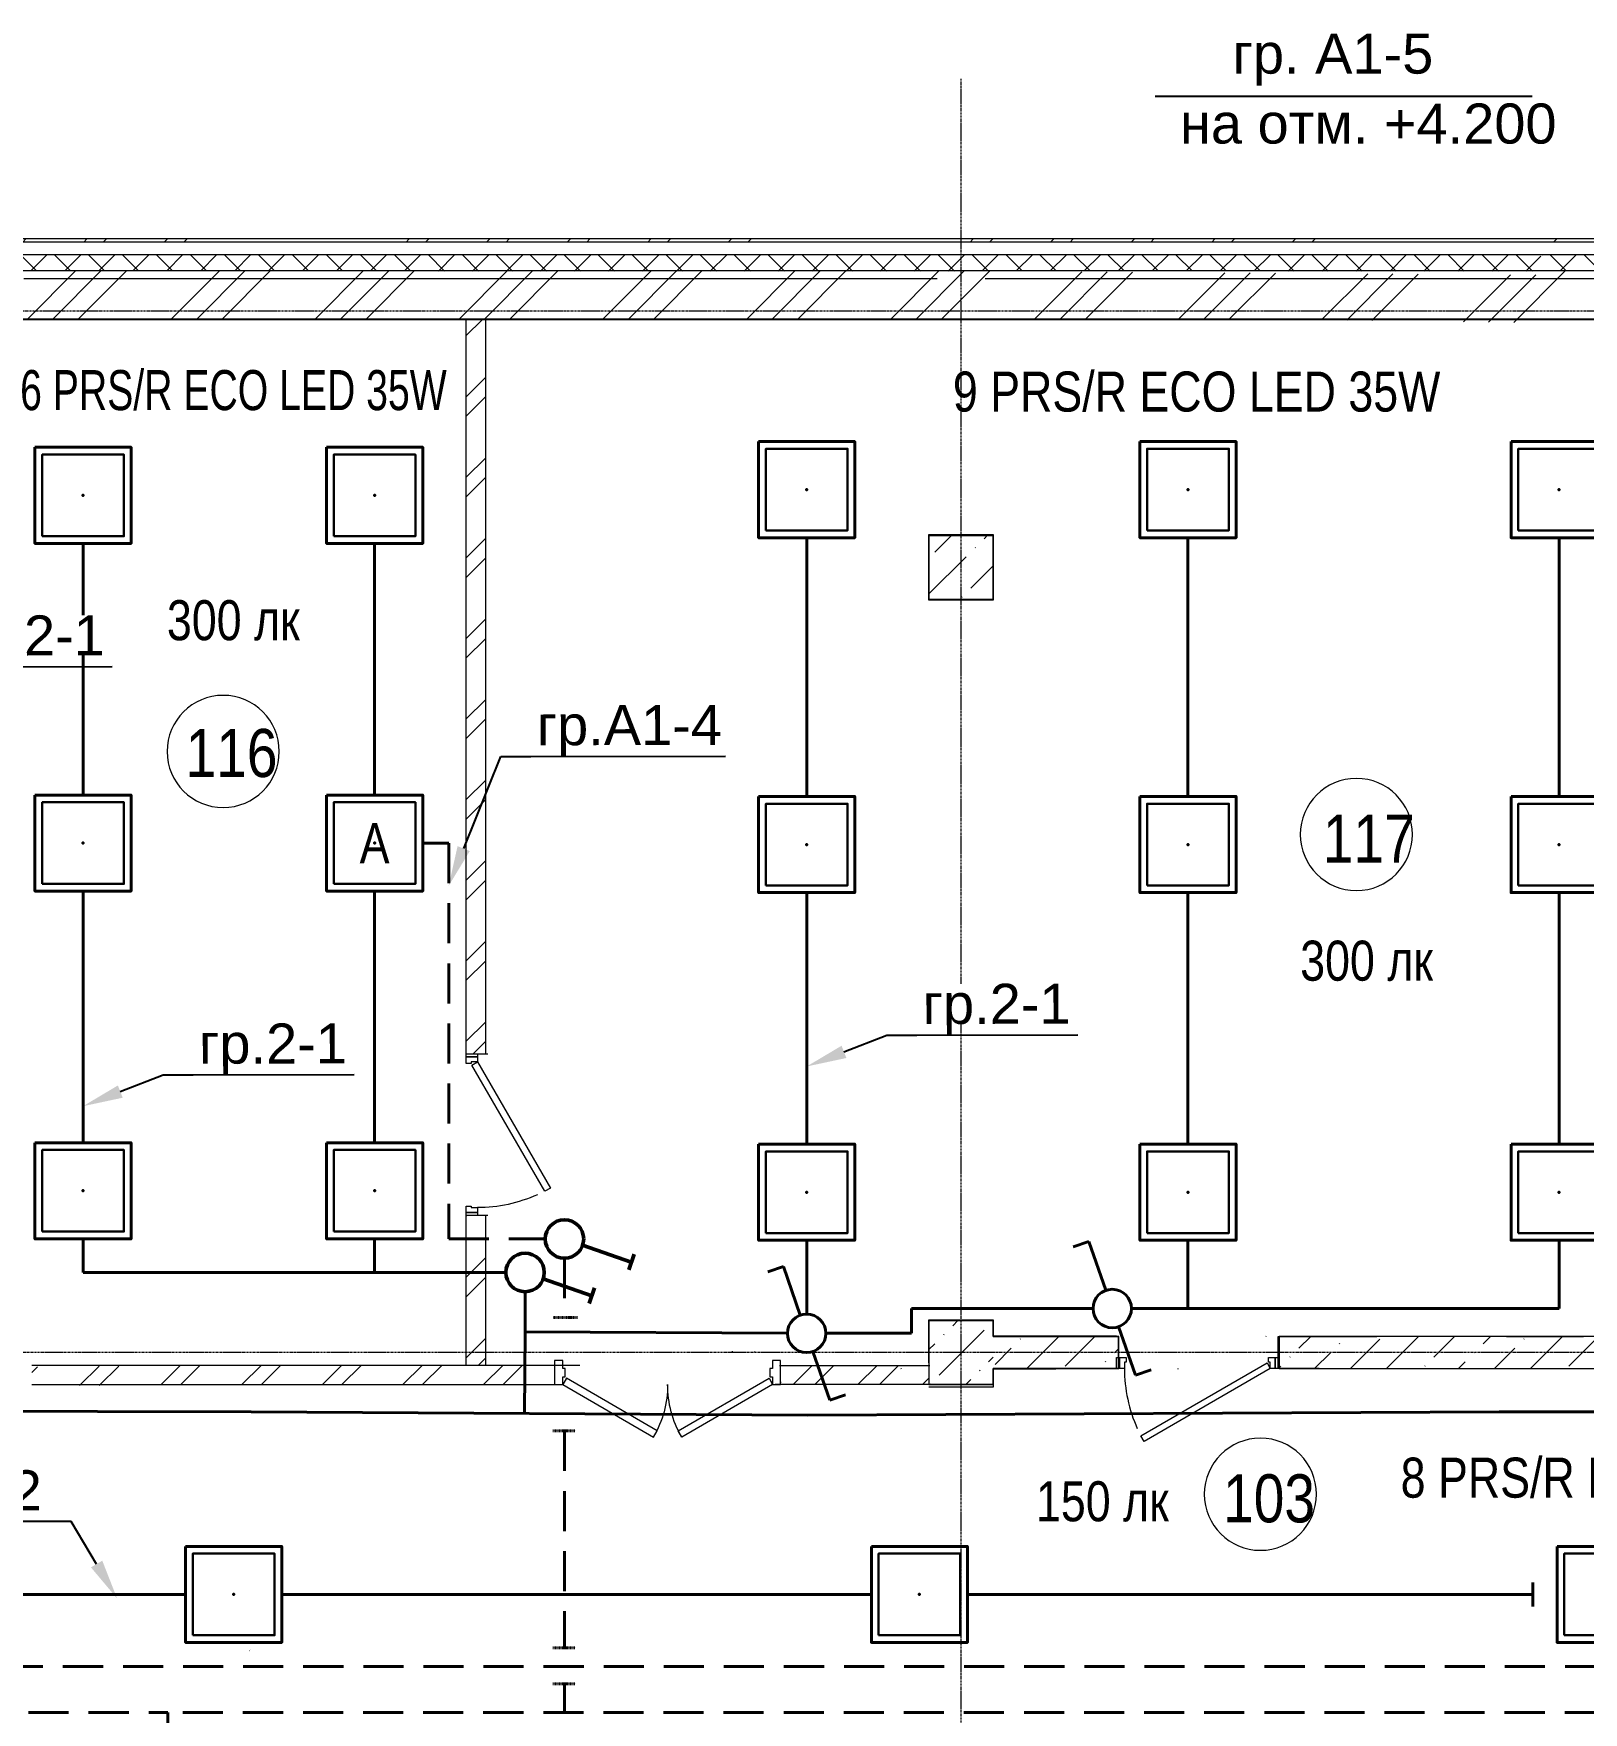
# Model space of a CAD drawing. Header units: metres. Extents: x 14298 to 227756, y -64870 to 286334.
# Drawn here: x 36274 to 45948, y -49532 to -39054 of the extents above; entities that cross this region are included whole.
import ezdxf
from ezdxf import colors
from ezdxf.entities.mleader import LeaderData, LeaderLine
from ezdxf.math import Vec2, Vec3

# ---------------------------------------------------------------- set-up
doc = ezdxf.new("R2010")
doc.units = ezdxf.units.M
for name, pattern in [('ADSK_Линия сетки', [21, 12, -3, 3, -3]), ('DASHED', [0.75, 0.5, -0.25]), ('HIDDEN2', [0.1875, 0.125, -0.0625])]:
    doc.linetypes.add(name, pattern=pattern)
for name, color, linetype, lineweight in [('A-AREA-IDEN', 7, 'Continuous', 9), ('A-DETL-WIDE', 7, 'Continuous', 35), ('A-DOOR', 7, 'Continuous', 5), ('A-DOOR-FRAM', 7, 'Continuous', 13), ('A-FLOR', 7, 'Continuous', 5), ('A-WALL', 7, 'Continuous', 5), ('A-WALL-PATT', 7, 'Continuous', 18), ('I-WALL', 7, 'Continuous', 5), ('nadpisi', 84, 'Continuous', 13), ('S-COLS', 7, 'Continuous', 5), ('S-GRID', 7, 'Continuous', 9), ('ав осв', 1, 'HIDDEN2', 40), ('раб осв', 7, 'Continuous', 40), ('ЭЛ', 250, 'Continuous', 50), ('ЭЛ.освещ.', 150, 'Continuous', 50), ('ЭЛ.сети', 5, 'Continuous', 100)]:
    doc.layers.add(name, color=color, linetype=linetype, lineweight=lineweight)
doc.styles.add('Arial', font='arial.ttf', dxfattribs={"width": 0.8, "height": 2.5})
doc.styles.add('GOST Common_I_1', font='ARIALN.TTF', dxfattribs={"height": 300})
doc.styles.add('ISOPEUR', font='isocpeui.ttf')
pattern_1 = [(45, (0, 0), (84.19025, 308.69666), [396.875, -79.375, 3.353, -76.022])]
pattern_2 = [(0, (0, 0), (812.8, 203.2), [33.528, -576.072, 33.528, -576.072, -3251.2]), (0, (0, 0), (812.8, 203.2), [-1219.2, 33.528, -1185.672, 33.528, -576.072, -1422.4]), (0, (0, 0), (812.8, 203.2), [-3048, 33.528, -372.872, 33.528, -982.472]), (120, (304.8, 101.6), (-582.37636, 602.30545), [33.528, -576.072, 33.528, -576.072, -3251.2]), (120, (304.8, 101.6), (-582.37636, 602.30545), [-1219.2, 33.528, -1185.672, 33.528, -576.072, -1422.4]), (120, (304.8, 101.6), (-582.37636, 602.30545), [-3048, 33.528, -372.872, 33.528, -982.472]), (240, (406.4, 508), (-230.42364, -805.50545), [33.528, -576.072, 33.528, -576.072, -3251.2]), (240, (406.4, 508), (-230.42364, -805.50545), [-1219.2, 33.528, -1185.672, 33.528, -576.072, -1422.4]), (240, (406.4, 508), (-230.42364, -805.50545), [-3048, 33.528, -372.872, 33.528, -982.472])]

# ---------------------------------------------------------------- blocks, each defined once
blk = doc.blocks.new('КДП АПК - КР_rvt-1-1 этаж')
at = {"layer": 'A-WALL-PATT', "lineweight": 13}
h = blk.add_hatch(dxfattribs=at)
h.set_pattern_fill('FP_125', color=256, style=0, pattern_type=2)
h.set_pattern_definition([(45, (-1515.15, 0), (84.19025, 308.69666), [396.875, -79.375, 3.353, -76.022])])
h.paths.add_polyline_path([(41942, -46746), (43048, -46746), (43048, -46546), (42275, -46546), (42275, -46746), (40884, -46746)])
h.paths.add_polyline_path([(44684, -46746), (44684, -46546), (44048, -46546), (44048, -46746)])
h.paths.add_polyline_path([(44684, -46546), (44684, -46746), (47865, -46746), (47865, -46546)])
at = {"layer": 'S-COLS', "lineweight": 13}
h = blk.add_hatch(dxfattribs=at)
h.set_pattern_fill('FP_125', color=256, style=0, pattern_type=2)
h.set_pattern_definition(pattern_1)
h.paths.add_polyline_path([(41863, -41946), (42263, -41946), (42263, -41546), (41863, -41546), (41863, -41861)], flags=0)
h = blk.add_hatch(dxfattribs=at)
h.set_pattern_fill('FP_125', color=256, style=0, pattern_type=2)
h.set_pattern_definition(pattern_1)
h.paths.add_polyline_path([(41863, -46846), (42263, -46846), (42263, -46446), (41863, -46446), (41863, -46832)], flags=0)
at = {"layer": 'A-FLOR', "lineweight": 13}
for p, q in [((41913, -39946), (36213, -39946)), ((47913, -39946), (42213, -39946))]:
    blk.add_line(p, q, dxfattribs=at)
at = {"layer": 'I-WALL', "lineweight": 13}
for p, q in [((43048, -46546), (42263, -46546)), ((43048, -46746), (43048, -46546)), ((47863, -46546), (44048, -46546)), ((44048, -46546), (44048, -46746)), ((42263, -46746), (43048, -46746)), ((44048, -46746), (47863, -46746))]:
    blk.add_line(p, q, dxfattribs=at)
at = {"layer": 'S-COLS', "lineweight": 13}
for p, q in [((42263, -41546), (41863, -41546)), ((41863, -41546), (41863, -41946)), ((42263, -41946), (42263, -41546)), ((41863, -41946), (42263, -41946)), ((42263, -46446), (41863, -46446)), ((41863, -46446), (41863, -46846)), ((42263, -46546), (42263, -46446)), ((42263, -46846), (42263, -46746)), ((41863, -46846), (42263, -46846))]:
    blk.add_line(p, q, dxfattribs=at)
blk = doc.blocks.new('AC_Дверь_Однопольная_ДеревяннаяВнутренняя_ГОСТ6629-88 - ДГ 21-10-1294995-1 этаж')
at = {"layer": 'A-DOOR', "lineweight": 13}
for p, q in [((-455, 100), (333, 555)), ((333, 555), (353, 520)), ((353, 520), (-435, 65)), ((-435, 65), (-455, 100))]:
    blk.add_line(p, q, dxfattribs=at)
at = {"layer": 'A-DOOR', "lineweight": 18}
for p, q in [((-505, 100), (-485, 100)), ((-505, 30), (-505, 100)), ((-485, 30), (-505, 30)), ((-485, 100), (-485, 30)), ((485, 100), (505, 100)), ((485, 30), (485, 100)), ((505, 30), (485, 30)), ((505, 100), (505, 30))]:
    blk.add_line(p, q, dxfattribs=at)
at = {"layer": 'A-DOOR'}
blk.add_arc((-455, 100), 910, 0, 24.2635, dxfattribs=at)
at = {"layer": 'A-DOOR-FRAM'}
for p, q in [((-485, 100), (-455, 100)), ((-485, 30), (-485, 100)), ((-445, 30), (-485, 30)), ((-455, 100), (-455, 60)), ((-455, 60), (-445, 60)), ((-445, 60), (-445, 30)), ((445, 60), (455, 60)), ((445, 30), (445, 60)), ((485, 30), (445, 30)), ((455, 100), (485, 100)), ((455, 60), (455, 100)), ((485, 100), (485, 30))]:
    blk.add_line(p, q, dxfattribs=at)
blk = doc.blocks.new('ПСС_Марка_помещения - Имя_2_5мм-224473-1 этаж')
at = {"layer": 'A-AREA-IDEN'}
for start, end in [(360, 180), (180, 360)]:
    blk.add_arc((-0.07, 0.04), 3.5, start, end, dxfattribs=at)
blk = doc.blocks.new('AC_Дверь_Однопольная_ДеревяннаяВнутренняя_ГОСТ6629-88 - ДГ 21-10Л-1292866-1 этаж')
at = {"layer": 'A-DOOR', "lineweight": 13}
for p, q in [((-333, 515), (-353, 480)), ((-353, 480), (435, 25)), ((455, 60), (-333, 515)), ((435, 25), (455, 60))]:
    blk.add_line(p, q, dxfattribs=at)
at = {"layer": 'A-DOOR', "lineweight": 18}
for p, q in [((-485, 60), (-505, 60)), ((-505, 60), (-505, -10)), ((-485, -10), (-485, 60)), ((505, 60), (485, 60)), ((485, 60), (485, -10)), ((505, -10), (505, 60)), ((-505, -10), (-485, -10)), ((485, -10), (505, -10))]:
    blk.add_line(p, q, dxfattribs=at)
at = {"layer": 'A-DOOR'}
blk.add_arc((455, 60), 910, 155.7365, 180, dxfattribs=at)
at = {"layer": 'A-DOOR-FRAM'}
for p, q in [((-455, 60), (-485, 60)), ((-485, 60), (-485, -10)), ((-455, 20), (-455, 60)), ((-445, 20), (-455, 20)), ((-445, -10), (-445, 20)), ((455, 20), (445, 20)), ((445, 20), (445, -10)), ((485, 60), (455, 60)), ((455, 60), (455, 20)), ((485, -10), (485, 60)), ((-485, -10), (-445, -10)), ((445, -10), (485, -10))]:
    blk.add_line(p, q, dxfattribs=at)
blk = doc.blocks.new('Дверь-ВНУТРЕННЯЯ - ДГ 21-14-2278928-1 этаж')
at = {"layer": 'A-DOOR', "lineweight": 13}
for p, q in [((-633, -22), (-655, -61)), ((-655, -61), (-88, -389)), ((-65, -350), (-633, -22)), ((65, -350), (632, -22)), ((655, -61), (88, -389)), ((632, -22), (655, -61)), ((-88, -389), (-65, -350)), ((88, -389), (65, -350))]:
    blk.add_line(p, q, dxfattribs=at)
at = {"layer": 'A-DOOR'}
for centre, start, end in [((-655, -61), 330, 360), ((655, -61), 180, 210)]:
    blk.add_arc(centre, 655, start, end, dxfattribs=at)
at = {"layer": 'A-DOOR-FRAM'}
for p, q in [((-705, 89), (-655, 89)), ((-705, -61), (-705, 89)), ((-655, 89), (-655, 39)), ((-655, 39), (-639, 39)), ((-639, 39), (-639, -12)), ((639, 39), (655, 39)), ((639, -12), (639, 39)), ((655, 89), (705, 89)), ((655, 39), (655, 89)), ((705, 89), (705, -61)), ((-655, -61), (-705, -61)), ((-655, -12), (-655, -61)), ((-639, -12), (-655, -12)), ((655, -12), (639, -12)), ((655, -61), (655, -12)), ((705, -61), (655, -61))]:
    blk.add_line(p, q, dxfattribs=at)
blk = doc.blocks.new('ARS.R UNI LED')
at = {"color": 5, "lineweight": 30, "ltscale": 100}
blk.add_lwpolyline([(2913223, 2072749), (2913733, 2072749), (2913733, 2073259), (2913223, 2073259)], close=True, dxfattribs=at)
at = {"color": 0, "lineweight": 40, "ltscale": 100}
blk.add_point((2913478, 2073004), dxfattribs=at)
at = {"layer": 'ЭЛ', "color": 5, "lineweight": 40, "ltscale": 10}
blk.add_lwpolyline([(2913178, 2073304), (2913778, 2073304), (2913778, 2072704), (2913178, 2072704)], close=True, dxfattribs=at)
blk = doc.blocks.new('перекл. 2 клав. скрыт.')
at = {"layer": 'раб осв', "color": 0, "lineweight": 40}
for points in [[(-501557, 8735), (-501459, 8769)], [(-501459, 8769), (-501354, 8465)], [(-501275, 8238), (-501169, 7934)], [(-501169, 7934), (-501071, 7968)]]:
    blk.add_lwpolyline(points, dxfattribs=at)
blk.add_circle((-501314, 8351), 120, dxfattribs=at)
blk = doc.blocks.new('выкл. 1 клав. скрыт')
at = {"layer": 'ЭЛ.освещ.', "color": 0, "ltscale": 100}
for p, q in [((2902123, 2044849), (2902427, 2044743)), ((2902444, 2044793), (2902411, 2044695))]:
    blk.add_line(p, q, dxfattribs=at)
blk.add_circle((2902010, 2044888), 120, dxfattribs=at)

msp = doc.modelspace()

# ---------------------------------------------------------------- hatches: boundary and pattern name
at = {"lineweight": 13}
h = msp.add_hatch(dxfattribs=at)
h.set_pattern_fill('ANSI32', color=256, scale=30)
h.paths.add_polyline_path([(41862.6532, -47485.6443), (41862.6532, -47365.6443), (40936.5656, -47365.6443), (40936.5656, -47485.6443)])
at = {"layer": 'A-WALL-PATT', "lineweight": 15}
h = msp.add_hatch(dxfattribs=at)
h.set_pattern_fill('FP_1', color=256, style=0, pattern_type=2)
h.set_pattern_definition([(45, (0, 0), (-251.4472, 251.4472), []), (45, (0, 381), (-251.4472, 251.4472), [])])
h.paths.add_polyline_path([(52882.6532, -40355.6443), (55232.6532, -40355.6443), (55232.6532, -40335.6443), (52882.6532, -40335.6443)])
h.paths.add_polyline_path([(50146.1549, -40355.6443), (51632.6532, -40355.6443), (51632.6532, -40335.6443), (50146.1549, -40335.6443)])
h.paths.add_polyline_path([(45682.6532, -40355.6443), (48032.6532, -40355.6443), (48032.6532, -40335.6443), (45682.6532, -40335.6443)])
h.paths.add_polyline_path([(44432.6532, -40355.6443), (44432.6532, -40335.6443), (42082.6532, -40335.6443), (42082.6532, -40355.6443), (42398.967, -40355.6443)])
h.paths.add_polyline_path([(56645.3477, -40355.6443), (56645.3477, -40335.6443), (56482.6532, -40335.6443), (56482.6532, -40355.6443)])
h.paths.add_polyline_path([(40832.6532, -40355.6443), (40832.6532, -40335.6443), (38482.6532, -40335.6443), (38482.6532, -40355.6443)])
h.paths.add_polyline_path([(33632.6532, -40355.6443), (33632.6532, -40335.6443), (32462.2104, -40335.6443), (32462.2104, -40355.6443), (32879.1571, -40355.6443)])
h.paths.add_polyline_path([(34882.6532, -40355.6443), (37232.6532, -40355.6443), (37232.6532, -40335.6443), (34882.6532, -40335.6443)])
at = {"layer": 'A-WALL-PATT', "lineweight": 15, "true_color": 0x787878}
h = msp.add_hatch(dxfattribs=at)
h.set_pattern_fill('FP_114', color=8, style=0, pattern_type=2)
h.set_pattern_definition([(45, (0, 0), (-106.06602, 106.06602), []), (135, (0, 0), (-106.06602, -106.06602), [])])
h.paths.add_polyline_path([(51632.6532, -40535.6443), (51632.6532, -40435.6443), (50139.6648, -40445.6443), (50139.6648, -40545.6443), (51532.6532, -40535.6443)])
h.paths.add_polyline_path([(52882.6532, -40535.6443), (56482.6532, -40535.6443), (56482.6532, -40435.6443), (52882.6532, -40435.6443), (52882.6532, -40440.1735)])
h.paths.add_polyline_path([(56582.6532, -40535.6443), (56645.3477, -40535.6443), (56645.3477, -40435.6443), (56482.6532, -40435.6443), (56482.6532, -40535.6443)])
h.paths.add_polyline_path([(43985.602, -40535.6443), (45688.4147, -40537.7561), (45688.4147, -40437.7561), (42082.6532, -40435.6443), (42082.6532, -40535.6443), (43456.7237, -40535.6443)])
h.paths.add_polyline_path([(46629.9936, -40535.6443), (48889.6648, -40535.6443), (48889.6648, -40435.6443), (45682.6532, -40435.6443), (45682.6532, -40535.6443), (45782.6532, -40535.6443)])
h.paths.add_polyline_path([(38582.6532, -40535.6443), (42101.2234, -40536.8902), (42101.2234, -40436.8902), (38482.6532, -40435.6443), (38482.6532, -40535.6443)])
h.paths.add_polyline_path([(32879.1571, -40535.6443), (33632.6532, -40535.6443), (33632.6532, -40435.6443), (32462.6532, -40435.6443), (32462.6532, -40535.6443)])
h.paths.add_polyline_path([(33632.6532, -40533.3797), (38482.6532, -40535.6443), (38482.6532, -40435.6443), (34882.6532, -40435.6443), (33632.6532, -40437.9089)])
at = {"layer": 'A-WALL-PATT', "lineweight": 15}
h = msp.add_hatch(dxfattribs=at)
h.set_pattern_fill('FP_2', color=256, style=0, pattern_type=2)
h.set_pattern_definition([(45, (0, 0), (-449.013, 449.013), []), (45, (158.75, 0), (0, 898.0256), []), (45, (-158.75, 0), (0, 898.0256), [])])
h.paths.add_polyline_path([(56645.3477, -40835.6443), (56645.3477, -40535.6443), (52982.6532, -40535.6443), (52982.6532, -40835.6443), (55092.0469, -40835.6443)])
h.paths.add_polyline_path([(51500.6532, -40835.6443), (51532.6532, -40835.6443), (51532.6532, -40535.6443), (50139.6648, -40535.6443), (50139.6648, -40835.6443), (51497.6532, -40835.6443)])
h.paths.add_polyline_path([(56582.6532, -40835.6443), (56645.3477, -40835.6443), (56645.3477, -40535.6443), (56582.6532, -40535.6443), (56582.6532, -40585.6443)], flags=17)
h.paths.add_polyline_path([(39817.6532, -40835.6443), (42182.6532, -40835.6443), (42182.6532, -40535.6443), (38582.6532, -40535.6443), (38582.6532, -40835.6443), (39814.6532, -40835.6443)])
h.paths.add_polyline_path([(43985.602, -40835.6443), (45782.6532, -40860.6443), (45782.6532, -40560.6443), (42182.6532, -40535.6443), (42182.6532, -40835.6443), (43957.6532, -40835.6443)])
h.paths.add_polyline_path([(45782.6532, -40835.6443), (48889.6648, -40835.6443), (48889.6648, -40535.6443), (45782.6532, -40535.6443), (45782.6532, -40585.6443)])
h.paths.add_polyline_path([(36137.6532, -40835.6443), (38582.6532, -40835.6443), (38582.6532, -40535.6443), (34982.6532, -40535.6443), (34982.6532, -40835.6443), (36134.6532, -40835.6443)])
h.paths.add_polyline_path([(34982.6532, -40835.6443), (34982.6532, -40535.6443), (32462.6532, -40535.6443), (32462.6532, -40835.6443), (32879.1571, -40835.6443)])
h = msp.add_hatch(dxfattribs=at)
h.set_pattern_fill('FP_1', color=256, style=0, pattern_type=2)
h.set_pattern_definition([(45, (-707.88, 1974.85), (-251.4472, 251.4472), []), (45, (-707.88, 2355.85), (-251.4472, 251.4472), [])])
h.paths.add_polyline_path([(39094.7762, -45419.1697), (39094.7762, -40840.3379), (38974.7762, -40840.3379), (38974.7762, -45419.1697)])
h = msp.add_hatch(dxfattribs=at)
h.set_pattern_fill('FP_81', color=256, style=0, pattern_type=2)
h.set_pattern_definition(pattern_2)
h.paths.add_polyline_path([(47847.6532, -40838.6443), (47850.6532, -40838.6443), (47850.6532, -40835.6443), (45682.6532, -40835.6443), (45682.6532, -40838.6443), (47687.7503, -40838.6443)], flags=0)
h = msp.add_hatch(dxfattribs=at)
h.set_pattern_fill('FP_81', color=256, style=0, pattern_type=2)
h.set_pattern_definition(pattern_2)
h.paths.add_polyline_path([(42265.6532, -42585.6443), (42265.6532, -42182.6443), (42262.6532, -42182.6443), (42262.6532, -42585.6443)], flags=0)
h = msp.add_hatch(dxfattribs=at)
h.set_pattern_fill('FP_1', color=256, style=0, pattern_type=2)
h.set_pattern_definition([(45, (-707.88, 0), (-251.4472, 251.4472), []), (45, (-707.88, 381), (-251.4472, 251.4472), [])])
h.paths.add_polyline_path([(39094.7762, -47365.6443), (39094.7762, -46432.82), (38974.7762, -46432.82), (38974.7762, -47365.6443)])
h = msp.add_hatch(dxfattribs=at)
h.set_pattern_fill('FP_81', color=256, style=0, pattern_type=2)
h.set_pattern_definition(pattern_2)
h.paths.add_polyline_path([(41862.6532, -47350.6443), (41862.6532, -47082.6443), (41859.6532, -47082.6443), (41859.6532, -47350.6443)], flags=0)
h = msp.add_hatch(dxfattribs=at)
h.set_pattern_fill('FP_81', color=256, style=0, pattern_type=2)
h.set_pattern_definition(pattern_2)
h.paths.add_polyline_path([(47687.7503, -47185.6443), (47847.6532, -47185.6443), (47847.6532, -47182.6443), (45947.6532, -47182.6443), (45947.6532, -47185.6443), (46629.9936, -47185.6443)], flags=0)
h.paths.add_polyline_path([(44514.4803, -47185.6443), (44937.6532, -47185.6443), (44937.6532, -47182.6443), (43954.6532, -47182.6443), (43954.6532, -47185.6443)], flags=0)
h = msp.add_hatch(dxfattribs=at)
h.set_pattern_fill('FP_1', color=256, style=0, pattern_type=2)
h.set_pattern_definition([(45, (-935.26, 0), (-251.4472, 251.4472), []), (45, (-935.26, 381), (-251.4472, 251.4472), [])])
h.paths.add_polyline_path([(39526.6352, -47485.6443), (39526.6352, -47365.6443), (37346.9737, -47365.6443), (37346.9737, -47485.6443), (39348.1954, -47485.6443)])
h.paths.add_polyline_path([(36262.6532, -47494.9002), (37357.3948, -47485.6443), (37357.3948, -47365.6443), (36262.6532, -47374.9002)])
h = msp.add_hatch(dxfattribs=at)
h.set_pattern_fill('FP_81', color=256, style=0, pattern_type=2)
h.set_pattern_definition([(0, (-1519.7, 0), (812.8, 203.2), [33.528, -576.072, 33.528, -576.072, -3251.2]), (0, (-1519.7, 0), (812.8, 203.2), [-1219.2, 33.528, -1185.672, 33.528, -576.072, -1422.4]), (0, (-1519.7, 0), (812.8, 203.2), [-3048, 33.528, -372.872, 33.528, -982.472]), (120, (-1214.9, 101.6), (-582.37636, 602.30545), [33.528, -576.072, 33.528, -576.072, -3251.2]), (120, (-1214.9, 101.6), (-582.37636, 602.30545), [-1219.2, 33.528, -1185.672, 33.528, -576.072, -1422.4]), (120, (-1214.9, 101.6), (-582.37636, 602.30545), [-3048, 33.528, -372.872, 33.528, -982.472]), (240, (-1113.3, 508), (-230.42364, -805.50545), [33.528, -576.072, 33.528, -576.072, -3251.2]), (240, (-1113.3, 508), (-230.42364, -805.50545), [-1219.2, 33.528, -1185.672, 33.528, -576.072, -1422.4]), (240, (-1113.3, 508), (-230.42364, -805.50545), [-3048, 33.528, -372.872, 33.528, -982.472])])
h.paths.add_polyline_path([(46168.048, -47388.6443), (46339.9509, -47388.6443), (46339.9509, -47385.6443), (44427.9509, -47385.6443), (44427.9509, -47388.6443), (45110.2913, -47388.6443)], flags=0)
h.paths.add_polyline_path([(40745.9509, -47388.6443), (43417.9509, -47388.6443), (43417.9509, -47385.6443), (40742.9509, -47385.6443), (40742.9509, -47388.6443)], flags=0)

# ---------------------------------------------------------------- linework, layer by layer
at = {"lineweight": 13}
msp.add_lwpolyline([(40936.5656, -47365.6443), (41862.6532, -47365.6443), (41862.6532, -47485.6443), (40936.5656, -47485.6443)], close=True, dxfattribs=at)
at = {"layer": 'A-DETL-WIDE', "lineweight": 15}
msp.add_line((39527.4092, -47365.6443), (37357.3948, -47365.6443), dxfattribs=at)
at = {"layer": 'A-FLOR', "lineweight": 15}
for p, q in [((43042.9509, -47185.6443), (43042.9509, -47385.6443)), ((44042.9509, -47385.6443), (44042.9509, -47185.6443)), ((44042.9509, -47185.6443), (44658.1606, -47185.6443)), ((45468.1606, -47185.6443), (45947.6532, -47185.6443)), ((44297.9509, -47385.6443), (44042.9509, -47385.6443)), ((40886.5656, -47470.6443), (40877.9053, -47470.6443))]:
    msp.add_line(p, q, dxfattribs=at)
at = {"layer": 'A-WALL', "lineweight": 15}
for p, q in [((48889.6648, -40355.6443), (33632.6532, -40355.6443)), ((48889.6648, -40435.6443), (33632.6532, -40435.6443)), ((48789.6648, -40535.6443), (33532.6532, -40535.6443)), ((33617.6532, -40838.6443), (47847.6532, -40838.6443)), ((48889.6648, -40835.6443), (33632.6532, -40835.6443)), ((38974.7762, -45426.8579), (38974.7762, -40835.6443)), ((39094.7762, -40835.6443), (39094.7762, -45421.1814)), ((42265.6532, -42182.6443), (41859.6532, -42182.6443)), ((41859.6532, -42182.6443), (41859.6532, -42588.6443)), ((41862.6532, -42185.6443), (42262.6532, -42185.6443)), ((41862.6532, -42585.6443), (41862.6532, -42185.6443)), ((42262.6532, -42185.6443), (42262.6532, -42585.6443)), ((42265.6532, -42588.6443), (42265.6532, -42182.6443)), ((41859.6532, -42588.6443), (42265.6532, -42588.6443)), ((42262.6532, -42585.6443), (41862.6532, -42585.6443)), ((39043.5949, -45421.1814), (39108.5949, -45421.1814)), ((38974.7762, -47365.6443), (38974.7762, -46431.3527)), ((39108.5949, -46431.1814), (39043.5949, -46431.1814)), ((39094.7762, -46431.1814), (39094.7762, -47365.6443)), ((41859.6532, -47082.6443), (41859.6532, -47350.6443)), ((42265.6532, -47082.6443), (41859.6532, -47082.6443)), ((41862.6532, -47350.6443), (41862.6532, -47085.6443)), ((41862.6532, -47085.6443), (42262.6532, -47085.6443)), ((42262.6532, -47085.6443), (42262.6532, -47185.6443)), ((42265.6532, -47182.6443), (42265.6532, -47082.6443)), ((42262.6532, -47185.6443), (43043.2714, -47185.6443)), ((43034.1532, -47182.6443), (42265.6532, -47182.6443)), ((43042.9509, -47185.6443), (42437.9509, -47182.6443)), ((43043.2714, -47185.6443), (43042.9509, -47185.6443)), ((40633.2667, -47280.2063), (40638.2667, -47280.2063)), ((40773.2667, -47280.2063), (40773.2667, -47283.2063)), ((40936.5656, -47470.6443), (40936.5656, -47350.6443)), ((37357.3948, -47365.6443), (36262.6532, -47365.6443)), ((39682.6532, -47365.6443), (37357.3948, -47365.6443)), ((40930.415, -47365.6443), (41868.2294, -47365.6443)), ((43042.9509, -47385.6443), (42262.6532, -47385.6443)), ((42262.6532, -47385.6443), (42262.6532, -47485.6443)), ((42265.6532, -47388.6443), (43042.9509, -47385.6443)), ((42265.6532, -47500.6443), (42265.6532, -47388.6443)), ((43417.9509, -47388.6443), (43417.9509, -47385.6443)), ((36262.6532, -47485.6443), (37357.3948, -47485.6443)), ((37357.3948, -47485.6443), (39573.713, -47485.6443)), ((41862.6532, -47485.6443), (40902.6532, -47485.6443)), ((40936.5656, -47470.6443), (40939.5656, -47470.6443)), ((42262.6532, -47485.6443), (41862.6532, -47485.6443)), ((41862.6532, -47500.6443), (42265.6532, -47500.6443))]:
    msp.add_line(p, q, dxfattribs=at)
at = {"layer": 'I-WALL', "lineweight": 15}
msp.add_line((48889.6648, -40335.6443), (33632.6532, -40335.6443), dxfattribs=at)
at = {"layer": 'S-GRID', "linetype": 'ADSK_Линия сетки', "lineweight": 15}
for p, q in [((42062.6532, -39335.6443), (42062.6532, -64052.4737)), ((95458.7083, -40785.6443), (29247.2594, -40785.6443)), ((45468.1606, -47285.6443), (28964.2024, -47285.6443)), ((95458.7083, -47285.6443), (45468.1606, -47285.6443))]:
    msp.add_line(p, q, dxfattribs=at)
at = {"layer": 'ав осв'}
for p, q in [((39517.9411, -47066.6134), (39669.0071, -47066.6134)), ((39515.1944, -47774.9551), (39655.2738, -47774.9551)), ((39515.1944, -49129.146), (39655.2738, -49129.146)), ((39515.1944, -49353.3122), (39655.2738, -49353.3122))]:
    msp.add_line(p, q, dxfattribs=at)
at = {"layer": 'ав осв', "linetype": 'DASHED', "lineweight": 40, "ltscale": 500}
for points in [[(38702.6568, -44106.6417), (38865.1638, -44106.6417), (38865.1638, -46576.6417), (39467.4432, -46576.6417)], [(39587.4432, -46696.6417), (39587.4432, -47066.6134)], [(39587.4432, -47774.9551), (39587.4432, -49129.146)], [(53742.8012, -49245.6547), (46082.8085, -49245.6547), (46082.8085, -49245.6547), (46082.8085, -49095.6469), (46082.8085, -49245.6547), (35862.6532, -49245.6547)], [(33242.8122, -49245.6547), (33242.8122, -49531.7369), (37112.6532, -49531.7369)], [(39587.4432, -49353.3122), (39587.4432, -49531.7369)], [(46080.6289, -58135.6443), (46081.0197, -57135.6443), (46081.0197, -49531.7369), (37112.6532, -49531.7369), (37112.6532, -50020.6443)]]:
    msp.add_lwpolyline(points, dxfattribs=at)
at = {"layer": 'раб осв', "color": 0, "lineweight": 40}
for p, q in [((43479.2126, -46585.6391), (43479.2126, -47010.5473)), ((39221.5299, -46785.7206), (36582.6568, -46785.7206)), ((41753.3472, -47010.5473), (41753.3472, -47165.6443)), ((42886.438, -47010.5473), (41753.3472, -47010.5473)), ((45795.6059, -47010.5473), (43126.438, -47010.5473)), ((41753.3472, -47165.6443), (41219.4797, -47165.6443))]:
    msp.add_line(p, q, dxfattribs=at)
for points in [[(41099.4797, -43815.6391), (41099.4797, -42200.6443)], [(43479.2126, -43815.6391), (43479.2126, -42200.6443)], [(45795.6059, -43815.6391), (45795.6059, -42200.6443)], [(36582.6568, -42236.6417), (36582.6568, -43806.6417)], [(38402.6568, -43806.6417), (38402.6568, -42236.6417)], [(36582.6568, -44406.6417), (36582.6568, -45976.6417)], [(38402.6568, -45976.6417), (38402.6568, -44406.6417)], [(41099.4797, -45985.6391), (41099.4797, -44415.6391)], [(43479.2126, -45985.6391), (43479.2126, -44415.6391)], [(45795.6059, -45985.6391), (45795.6059, -44415.6391)], [(33787.7363, -45425.1353), (33937.7363, -45425.1353), (33937.7363, -48795.6443), (37222.8122, -48795.6443)], [(36582.6568, -46576.6417), (36582.6568, -46785.7206)], [(38402.6568, -46785.7206), (38402.6568, -46576.6417)], [(41099.4797, -46585.6391), (41099.4797, -47045.6443)], [(45795.6059, -47010.5473), (45795.6059, -46585.6391)], [(39341.5299, -47156.6443), (39341.5299, -47156.6443), (39341.5299, -46905.7206)], [(39341.5299, -47156.6443), (39338.7431, -47665.9792)], [(39338.7431, -47156.6443), (40979.4797, -47165.6443)], [(35712.6532, -47650.6443), (37632.6532, -47656.6443), (37632.6532, -47656.6443), (37632.6532, -47656.6443), (37632.6532, -47656.6443), (41105.2037, -47675.6443), (41105.2037, -47675.6443), (41105.2037, -47675.6443), (45422.6532, -47656.6443), (45422.6532, -47656.6443), (45422.6532, -47656.6443), (51767.9986, -47656.6443), (51767.9986, -47276.6443), (51767.9986, -47656.6443), (51447.6532, -47656.6443)], [(45632.8085, -48720.6469), (45632.8085, -48870.6469)], [(37822.8122, -48795.6443), (41502.8122, -48795.6443)], [(42102.8122, -48795.6469), (45632.8085, -48795.6469)]]:
    msp.add_lwpolyline(points, dxfattribs=at)
at = {"layer": 'ЭЛ', "color": 7, "lineweight": 25}
msp.add_line((45628.2017, -39447.0656), (43275.4764, -39447.0656), dxfattribs=at)

# ---------------------------------------------------------------- block references
at = {"lineweight": 13}
msp.add_blockref('КДП АПК - КР_rvt-1-1 этаж', (0, -639.2559), dxfattribs=at)
at = {"layer": 'A-AREA-IDEN', "lineweight": 15, "xscale": 99.99999999999993, "yscale": 99.99999999999993, "zscale": 99.99999999999993}
for p in [(37464.724, -43538.1706), (44537.597, -44056.4441), (43938.4463, -48174.0722)]:
    msp.add_blockref('ПСС_Марка_помещения - Имя_2_5мм-224473-1 этаж', p, dxfattribs=at)
at = {"layer": 'A-DOOR', "lineweight": 15, "xscale": -1, "rotation": 270.0000000000001}
msp.add_blockref('AC_Дверь_Однопольная_ДеревяннаяВнутренняя_ГОСТ6629-88 - ДГ 21-10Л-1292866-1 этаж', (38984.7762, -45926.1814), dxfattribs=at)
at = {"layer": 'A-DOOR', "lineweight": 15, "xscale": -1}
msp.add_blockref('Дверь-ВНУТРЕННЯЯ - ДГ 21-14-2278928-1 этаж', (40231.5656, -47424.2943), dxfattribs=at)
at = {"layer": 'A-DOOR', "color": 8, "lineweight": 15, "true_color": 0x7f7f7f, "rotation": 180}
msp.add_blockref('AC_Дверь_Однопольная_ДеревяннаяВнутренняя_ГОСТ6629-88 - ДГ 21-10-1294995-1 этаж', (43537.9509, -47285.6443), dxfattribs=at)
at = {"layer": 'раб осв', "color": 0, "lineweight": 40, "ltscale": 100}
for name, p in [('ARS.R UNI LED', (-2876895.0482, -2114940.1908)), ('ARS.R UNI LED', (-2875075.0482, -2114940.1908)), ('ARS.R UNI LED', (-2872378.2253, -2114904.1934)), ('ARS.R UNI LED', (-2869998.4924, -2114904.1934)), ('ARS.R UNI LED', (-2867682.0992, -2114904.1934)), ('ARS.R UNI LED', (-2876895.0482, -2117110.1908)), ('ARS.R UNI LED', (-2875075.0482, -2117110.1908)), ('ARS.R UNI LED', (-2872378.2253, -2117119.1882)), ('ARS.R UNI LED', (-2869998.4924, -2117119.1882)), ('ARS.R UNI LED', (-2867682.0992, -2117119.1882)), ('ARS.R UNI LED', (-2876895.0482, -2119280.1908)), ('ARS.R UNI LED', (-2875075.0482, -2119280.1908)), ('ARS.R UNI LED', (-2872378.2253, -2119289.1882)), ('ARS.R UNI LED', (-2869998.4924, -2119289.1882)), ('ARS.R UNI LED', (-2867682.0992, -2119289.1882)), ('выкл. 1 клав. скрыт', (-2862422.2164, -2091464.8955)), ('выкл. 1 клав. скрыт', (-2862668.1296, -2091673.9744)), ('ARS.R UNI LED', (-2875954.8929, -2121799.1934)), ('ARS.R UNI LED', (-2871674.8929, -2121799.1934)), ('ARS.R UNI LED', (-2867394.8965, -2121799.196))]:
    msp.add_blockref(name, p, dxfattribs=at)
at = {"layer": 'раб осв', "color": 0, "lineweight": 40}
for p in [(544320.6347, -55361.8696), (542413.6764, -55516.9666)]:
    msp.add_blockref('перекл. 2 клав. скрыт.', p, dxfattribs=at)

# ---------------------------------------------------------------- texts
at = {"layer": 'A-AREA-IDEN', "lineweight": 15, "char_height": 300, "attachment_point": 1, "style": 'GOST Common_I_1'}
for s, insert, width in [('116', (37223.1207, -43393.7684), 519.4935), ('117', (44321.5127, -43927.9841), 519.4935), ('103', (43698.762, -48045.6123), 577.215)]:
    msp.add_mtext(s, dxfattribs=dict(at, insert=insert, width=width))
at = {"layer": 'nadpisi', "color": 7, "char_height": 250, "style": 'Arial'}
for s, insert, width, attachment_point in [('{\\W0.7;6 PRS/R ECO LED 35W}', (37521.5224, -41280.841), 3236.76957, 5), ('9 PRS/R ECO LED 35W', (43533.3807, -41289.841), 3236.76957, 5), ('300 лк', (37106.4209, -42590.0482), 1402.065175, 1), ('{\\C1;А}', (38402.6568, -44106.6417), 226.187696, 5), ('300 лк', (44179.7453, -44714.9829), 1402.065175, 1), ('8 PRS/R ECO LED 35W', (46328.4365, -48068.2836), 4381.630306, 5), ('150 лк', (42530.756, -48088.8703), 1402.065175, 1)]:
    msp.add_mtext(s, dxfattribs=dict(at, insert=insert, width=width, attachment_point=attachment_point))
at = {"layer": 'ЭЛ', "color": 7, "lineweight": 25, "style": 'Arial'}
for s, p in [('гр. А1-5', (43757.4624, -39303.9281)), ('на отм. +4.200', (43429.735, -39740.3827))]:
    msp.add_text(s, height=250, dxfattribs=at).set_placement(p)

# ---------------------------------------------------------------- next in the draw order: leaders
at = {"layer": 'ЭЛ.сети', "color": 0, "lineweight": 5}
ml = msp.add_multileader_mtext('Standard', dxfattribs=at)
ml.set_content('{\\fArial|b0|i0|c204|p34;гр.2-1}', style='ISOPEUR')
ml.set_leader_properties()
ml.build(insert=Vec2(0, 0))
ml.multileader.update_dxf_attribs({"text_left_attachment_type": 6, "text_right_attachment_type": 6, "dogleg_length": 100, "arrow_head_size": 250})
ctx = ml.context
ctx.base_point, ctx.char_height, ctx.arrow_head_size, ctx.landing_gap_size, ctx.plane_origin, ctx.plane_x_axis, ctx.plane_y_axis = Vec3(35758.6508, -43005.6534), 250, 250, 37.4122, Vec3(-25559.8441, -258.9364), Vec3(0.999998436, 0.0017686035), Vec3(-0.0017686035, 0.999998436)
ctx.left_attachment, ctx.right_attachment = 6, 6
notes = []
notes.append((ctx, [(0, (1, 1, 0), (35571.5902, -43005.9843), (0.999998436, 0.0017686035), 187.0608, [(0, [(35082.8122, -43407.9374)], 0, [])])]))
ctx.mtext.insert, ctx.mtext.text_direction, ctx.mtext.rotation, ctx.mtext.line_spacing_factor, ctx.mtext.flow_direction = Vec3(35795.498, -42686.1812), Vec3(0.999998436, 0.0017686035), 0.0017686044, 0.8, 5
ctx.mtext.has_bg_fill, ctx.mtext.bg_color, ctx.mtext.bg_scale_factor, ctx.mtext.bg_transparency, ctx.mtext.use_window_bg_color = 1, -1073741824, 1, 0, 1
ml = msp.add_multileader_mtext('Standard', dxfattribs=at)
ml.set_content('{\\fArial|b0|i0|c204|p34;гр.2-1}', style='ISOPEUR')
ml.set_leader_properties()
ml.build(insert=Vec2(0, 0))
ml.multileader.update_dxf_attribs({"text_left_attachment_type": 6, "text_right_attachment_type": 6, "dogleg_length": 100, "arrow_head_size": 250})
ctx = ml.context
ctx.base_point, ctx.char_height, ctx.arrow_head_size, ctx.landing_gap_size, ctx.plane_origin, ctx.plane_x_axis, ctx.plane_y_axis = Vec3(41786.1119, -45304.4663), 250, 250, 37.4122, Vec3(-19532.383, -2557.7493), Vec3(0.999998436, 0.0017686035), Vec3(-0.0017686035, 0.999998436)
ctx.left_attachment, ctx.right_attachment = 6, 6
notes.append((ctx, [(0, (1, 1, 0), (41599.0513, -45304.7972), (0.999998436, 0.0017686035), 187.0608, [(0, [(41099.4797, -45500.3507)], 0, [])])]))
ctx.mtext.insert, ctx.mtext.text_direction, ctx.mtext.rotation, ctx.mtext.line_spacing_factor, ctx.mtext.flow_direction = Vec3(41822.9591, -44984.9941), Vec3(0.999998436, 0.0017686035), 0.0017686044, 0.8, 5
ctx.mtext.has_bg_fill, ctx.mtext.bg_color, ctx.mtext.bg_scale_factor, ctx.mtext.bg_transparency, ctx.mtext.use_window_bg_color = 1, -1073741824, 1, 0, 1
ml = msp.add_multileader_mtext('Standard', dxfattribs=at)
ml.set_content('{\\fArial|b0|i0|c204|p34;гр.2-1}', style='ISOPEUR')
ml.set_leader_properties()
ml.build(insert=Vec2(0, 0))
ml.multileader.update_dxf_attribs({"text_left_attachment_type": 6, "text_right_attachment_type": 6, "dogleg_length": 100, "arrow_head_size": 250})
ctx = ml.context
ctx.base_point, ctx.char_height, ctx.arrow_head_size, ctx.landing_gap_size, ctx.plane_origin, ctx.plane_x_axis, ctx.plane_y_axis = Vec3(37269.288, -45552.3496), 250, 250, 37.4122, Vec3(-24049.2069, -2805.6327), Vec3(0.999998436, 0.0017686035), Vec3(-0.0017686035, 0.999998436)
ctx.left_attachment, ctx.right_attachment = 6, 6
notes.append((ctx, [(0, (1, 1, 0), (37082.2275, -45552.6805), (0.999998436, 0.0017686035), 187.0608, [(0, [(36582.6559, -45748.2341)], 0, [])])]))
ctx.mtext.insert, ctx.mtext.text_direction, ctx.mtext.rotation, ctx.mtext.line_spacing_factor, ctx.mtext.flow_direction = Vec3(37306.1352, -45232.8774), Vec3(0.999998436, 0.0017686035), 0.0017686044, 0.8, 5
ctx.mtext.has_bg_fill, ctx.mtext.bg_color, ctx.mtext.bg_scale_factor, ctx.mtext.bg_transparency, ctx.mtext.use_window_bg_color = 1, -1073741824, 1, 0, 1
ml = msp.add_multileader_mtext('Standard', dxfattribs=at)
ml.set_content('{\\fArial|b0|i0|c204|p34;гр.2-12}', style='ISOPEUR')
ml.set_leader_properties()
ml.build(insert=Vec2(0, 0))
ml.multileader.update_dxf_attribs({"text_left_attachment_type": 6, "text_right_attachment_type": 6, "dogleg_length": 100, "arrow_head_size": 250})
ctx = ml.context
ctx.base_point, ctx.char_height, ctx.arrow_head_size, ctx.landing_gap_size, ctx.plane_origin, ctx.plane_x_axis, ctx.plane_y_axis = Vec3(35171.5224, -48341.8324), 250, 250, 37.4122, Vec3(-24477.1016, -6923.8069), Vec3(0.999998436, 0.0017686035), Vec3(-0.0017686035, 0.999998436)
ctx.left_attachment, ctx.right_attachment = 6, 6
notes.append((ctx, [(1, (1, 1, 0), (36509.4628, -48339.4661), (-0.999998436, -0.0017686035), 187.0608, [(0, [(36795.3957, -48820.4189)], 0, [])])]))
ctx.mtext.insert, ctx.mtext.text_direction, ctx.mtext.rotation, ctx.mtext.line_spacing_factor, ctx.mtext.flow_direction = Vec3(35208.3696, -48022.3601), Vec3(0.999998436, 0.0017686035), 0.0017686044, 0.8, 5
ctx.mtext.has_bg_fill, ctx.mtext.bg_color, ctx.mtext.bg_scale_factor, ctx.mtext.bg_transparency, ctx.mtext.use_window_bg_color = 1, -1073741824, 1, 0, 1
for ctx, leaders in notes:
    for number, flags, end, landing, length, lines in leaders:
        leader = LeaderData()
        leader.index, (leader.has_last_leader_line, leader.has_dogleg_vector, leader.attachment_direction) = number, flags
        leader.last_leader_point, leader.dogleg_vector, leader.dogleg_length = Vec3(end), Vec3(landing), length
        for number, points, colour, breaks in lines:
            line = LeaderLine()
            line.index, line.vertices, line.color, line.breaks = number, Vec3.list(points), colors.encode_raw_color(colour), breaks
            leader.lines.append(line)
        ctx.leaders.append(leader)

# ---------------------------------------------------------------- next in the draw order: linework, layer by layer
at = {"layer": 'ЭЛ', "color": 7, "lineweight": 25}
msp.add_lwpolyline([(43271.4817, -39453.9445, 0, 0, 0), (37422.8531, -49486.6445, 150, 0, 0), (37624.0543, -49145.5576, 0, 0, 0), (37112.6532, -50020.6443, 0, 0, 0)], format="xyseb", dxfattribs=at)

# ---------------------------------------------------------------- next in the draw order: leaders
at = {"layer": 'ЭЛ.сети', "color": 0, "lineweight": 5}
ml = msp.add_multileader_mtext('Standard', dxfattribs=at)
ml.set_content('{\\fArial|b0|i0|c204|p34;\\C1;гр.А1-4}', style='ISOPEUR')
ml.set_leader_properties(color=1)
ml.build(insert=Vec2(0, 0))
ml.multileader.update_dxf_attribs({"text_left_attachment_type": 6, "text_right_attachment_type": 6, "dogleg_length": 100, "arrow_head_size": 250})
ctx = ml.context
ctx.base_point, ctx.char_height, ctx.arrow_head_size, ctx.landing_gap_size, ctx.plane_origin, ctx.plane_x_axis, ctx.plane_y_axis = Vec3(39377.5239, -43565.1455), 250, 250, 37.4122, Vec3(-27326.7728, 1506.1982), Vec3(0.999998436, 0.0017686035), Vec3(-0.0017686035, 0.999998436)
ctx.left_attachment, ctx.right_attachment = 6, 6
notes = []
notes.append((ctx, [(0, (1, 1, 0), (39190.4634, -43565.4764), (0.999998436, 0.0017686035), 187.0608, [(0, [(38865.1638, -44372.536)], 0, [])])]))
ctx.mtext.insert, ctx.mtext.text_direction, ctx.mtext.rotation, ctx.mtext.line_spacing_factor, ctx.mtext.flow_direction = Vec3(39414.3711, -43245.6733), Vec3(0.999998436, 0.0017686035), 0.0017686044, 0.8, 5
ctx.mtext.has_bg_fill, ctx.mtext.bg_color, ctx.mtext.bg_scale_factor, ctx.mtext.bg_transparency, ctx.mtext.use_window_bg_color = 1, -1073741824, 1, 0, 1
for ctx, leaders in notes:
    for number, flags, end, landing, length, lines in leaders:
        leader = LeaderData()
        leader.index, (leader.has_last_leader_line, leader.has_dogleg_vector, leader.attachment_direction) = number, flags
        leader.last_leader_point, leader.dogleg_vector, leader.dogleg_length = Vec3(end), Vec3(landing), length
        for number, points, colour, breaks in lines:
            line = LeaderLine()
            line.index, line.vertices, line.color, line.breaks = number, Vec3.list(points), colors.encode_raw_color(colour), breaks
            leader.lines.append(line)
        ctx.leaders.append(leader)

doc.saveas('drawing.dxf')
